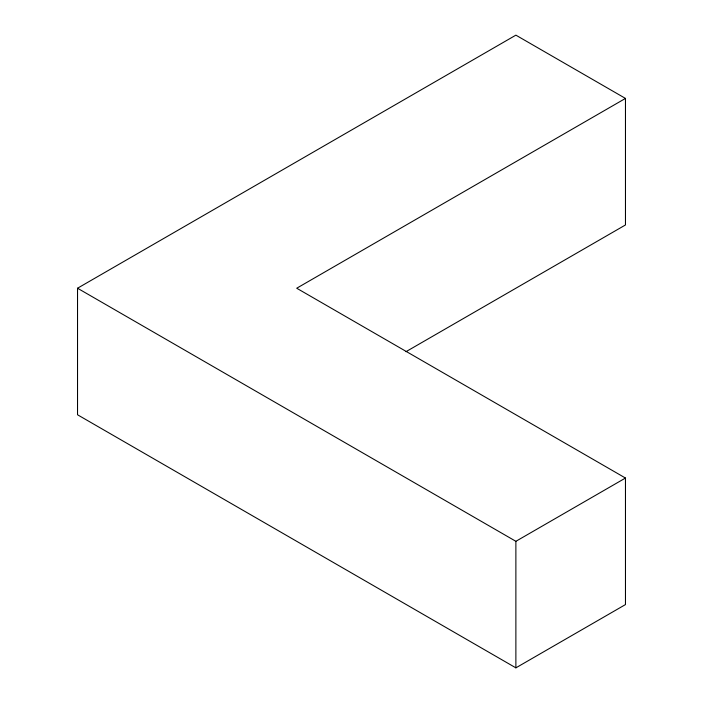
<?xml version="1.0" encoding="UTF-8"?>
<svg xmlns="http://www.w3.org/2000/svg" width="703" height="703" viewBox="0 0 703 703"><rect width="100%" height="100%" fill="white"/><g stroke="black" fill="none" stroke-linecap="round" stroke-linejoin="round"><path stroke-width="1.05" d="M625.468 98.42L296.71 288.23L625.468 478.04L625.468 604.58L515.879 667.85L77.532 414.77L77.532 288.23L515.879 35.15L625.468 98.42L625.468 224.96L405.974 351.685M77.532 288.23L515.879 541.31L625.468 478.04M515.879 541.31L515.879 667.85"/></g></svg>
